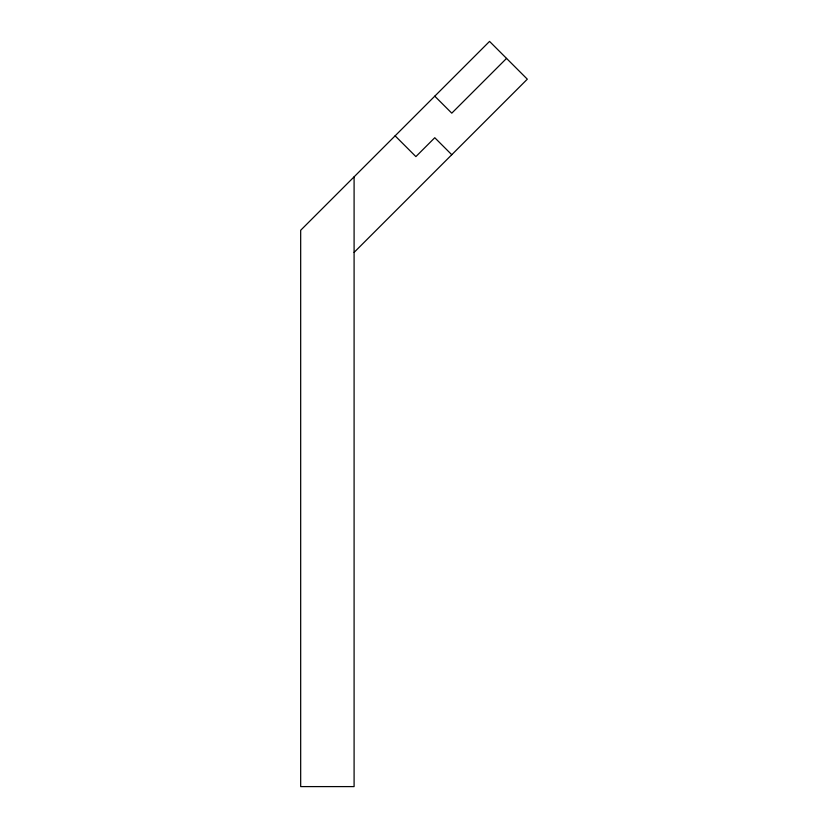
<?xml version="1.0" encoding="UTF-8"?>
<svg xmlns="http://www.w3.org/2000/svg" width="828" height="828" viewBox="0 0 828 828"><rect width="100%" height="100%" fill="white"/><g stroke="black" fill="none" stroke-linecap="round" stroke-linejoin="round"><path stroke-width="1.24" d="M506.55 58.395L451.777 113.167L434.772 96.172M354.094 252.395L527.322 79.177L489.545 41.4L300.678 230.267L300.678 786.6L354.094 786.6L354.094 176.85M451.777 154.722L434.772 137.727L415.884 156.606L395.111 135.833"/></g></svg>
